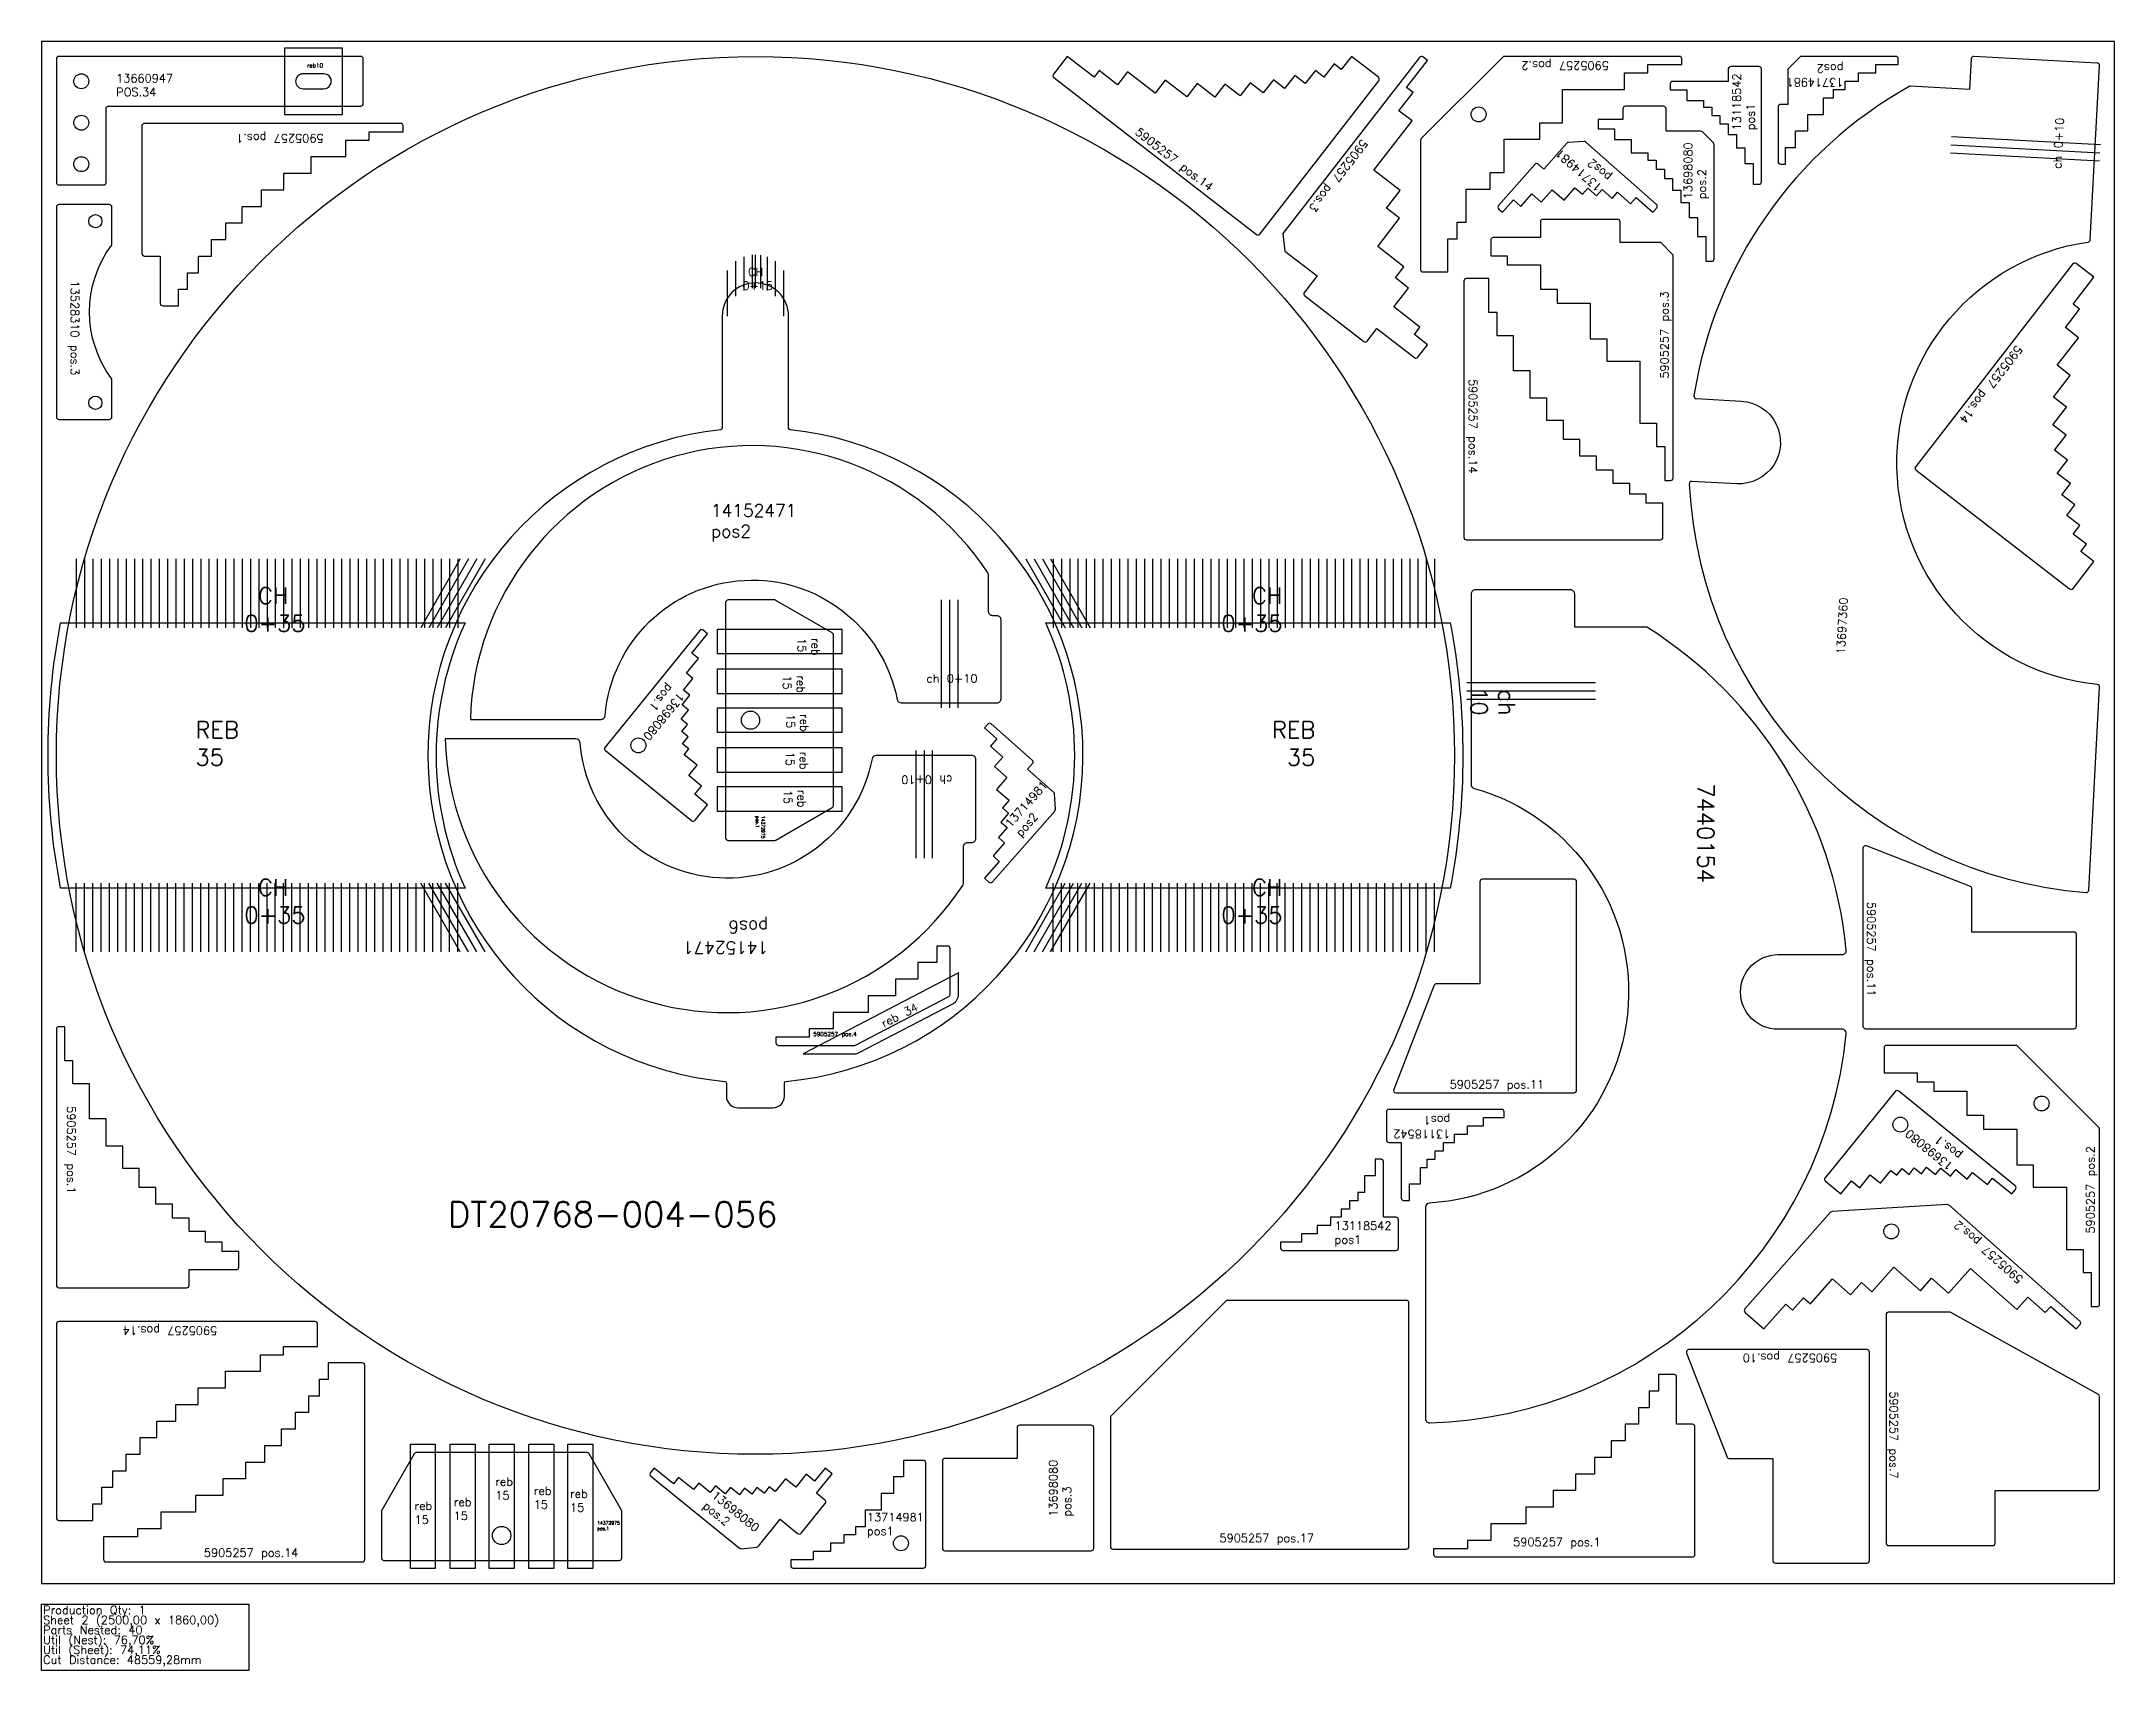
# Model space of a CAD drawing. Header units: millimetres. Extents: x 2625 to 5125, y -105 to 1860.
import ezdxf

# ---------------------------------------------------------------- set-up
doc = ezdxf.new("R2010")
doc.units = ezdxf.units.MM
for name, color, linetype in [('13118542', 7, 'Continuous'), ('13528310', 7, 'Continuous'), ('13660947v0', 7, 'Continuous'), ('13697360', 7, 'Continuous'), ('13698080', 7, 'Continuous'), ('13714981', 7, 'Continuous'), ('14152471v0', 7, 'Continuous'), ('14372975', 7, 'Continuous'), ('5905257', 7, 'Continuous'), ('Chanfro', 7, 'Continuous'), ('DT20768-004-056', 7, 'Continuous'), ('Rebaixo', 6, 'Continuous'), ('sheet', 24, 'Continuous'), ('Stats', 7, 'Continuous'), ('Texto', 7, 'Continuous')]:
    doc.layers.add(name, color=color, linetype=linetype)
doc.styles.get("Standard").update_dxf_attribs({"font": 'txt.shx'})

msp = doc.modelspace()

# ---------------------------------------------------------------- linework, layer by layer
at = {"color": 2}
msp.add_lwpolyline([(4474, 1153.5), (4474, 1193.5, 0.414214), (4469, 1198.5), (4354, 1198.5, 0.414214), (4349, 1193.5), (4349, 963.9, 0.336447), (4352.7, 959.1, -0.847118), (4298.7, 458.9, 0.397406), (4294, 453.9), (4294, 198.7, 0.422772), (4299.1, 193.7, 0.377666), (4801.5, 663, 0.44299), (4796.6, 668.5), (4719, 668.5, -0.999991), (4719, 758.5), (4796.6, 758.5, 0.44299), (4801.5, 764, 0.231899), (4561.1, 1153.5)], format="xyb", close=True, dxfattribs=at)
at = {"layer": '13118542', "color": 2}
for points in [[(4696.2, 1687.8, 0.414214), (4699.2, 1690.8), (4699.2, 1826.8, 0.414214), (4696.2, 1829.8), (4662.2, 1829.8, 0.414214), (4659.2, 1826.8), (4659.2, 1811.8), (4592.2, 1811.8, 0.414214), (4589.2, 1808.8), (4589.2, 1801.8), (4609.2, 1801.8), (4609.2, 1788.8), (4629.2, 1788.8), (4629.2, 1780.8), (4639.2, 1780.8), (4639.2, 1770.8), (4649.2, 1770.8), (4649.2, 1760.8), (4659.2, 1760.8), (4659.2, 1747.8), (4669.2, 1747.8), (4669.2, 1731.8), (4679.2, 1731.8), (4679.2, 1712.8), (4689.2, 1712.8), (4689.2, 1687.8)], [(4388.9, 568.9, 0.414214), (4385.9, 571.9), (4249.9, 571.9, 0.414214), (4246.9, 568.9), (4246.9, 534.9, 0.414214), (4249.9, 531.9), (4264.9, 531.9), (4264.9, 464.9, 0.414214), (4267.9, 461.9), (4274.9, 461.9), (4274.9, 481.9), (4287.9, 481.9), (4287.9, 501.9), (4295.9, 501.9), (4295.9, 511.9), (4305.9, 511.9), (4305.9, 521.9), (4315.9, 521.9), (4315.9, 531.9), (4328.9, 531.9), (4328.9, 541.9), (4344.9, 541.9), (4344.9, 551.9), (4363.9, 551.9), (4363.9, 561.9), (4388.9, 561.9)], [(4119.4, 404.7, 0.414214), (4122.4, 401.7), (4258.4, 401.7, 0.414214), (4261.4, 404.7), (4261.4, 438.7, 0.414214), (4258.4, 441.7), (4243.4, 441.7), (4243.4, 508.7, 0.414214), (4240.4, 511.7), (4233.4, 511.7), (4233.4, 491.7), (4220.4, 491.7), (4220.4, 471.7), (4212.4, 471.7), (4212.4, 461.7), (4202.4, 461.7), (4202.4, 451.7), (4192.4, 451.7), (4192.4, 441.7), (4179.4, 441.7), (4179.4, 431.7), (4163.4, 431.7), (4163.4, 421.7), (4144.4, 421.7), (4144.4, 411.7), (4119.4, 411.7)]]:
    msp.add_lwpolyline(points, format="xyb", close=True, dxfattribs=at)
at = {"layer": '13528310', "color": 2}
msp.add_lwpolyline([(2709.4, 1614, 0.16041), (2710, 1615.7), (2710, 1660.2, 0.414214), (2707, 1663.2), (2646, 1663.2, 0.414214), (2643, 1660.2), (2643, 1407.2, 0.414214), (2646, 1404.2), (2707, 1404.2, 0.414214), (2710, 1407.2), (2710, 1451.8, 0.16041), (2709.4, 1453.5, -0.329293)], format="xyb", close=True, dxfattribs=at)
for centre in [(2690, 1643.2), (2690, 1424.2)]:
    msp.add_circle(centre, 8, dxfattribs=at)
at = {"layer": '13660947v0', "color": 6}
for points in [[(2646, 1687), (2700, 1687, 0.414214), (2703, 1690), (2703, 1779, -0.414214), (2706, 1782), (3010, 1782, 0.414214), (3013, 1785), (3013, 1839, 0.414214), (3010, 1842), (2646, 1842, 0.414214), (2643, 1839), (2643, 1690, 0.414214)], [(2940.5, 1821, 0.999961), (2940.5, 1803), (2965.5, 1803, 1.000039), (2965.5, 1821)]]:
    msp.add_lwpolyline(points, format="xyb", close=True, dxfattribs=at)
for centre in [(2673, 1812), (2673, 1762), (2673, 1712)]:
    msp.add_circle(centre, 9, dxfattribs=at)
at = {"layer": '13697360', "color": 2}
msp.add_lwpolyline([(4674.8, 1426.3, -1.000005), (4669.4, 1326.5), (4615.2, 1329.4, 0.444622), (4612.1, 1326.2, 0.377246), (5090.6, 833.5, 0.421598), (5093.9, 836.3), (5107, 1081.1, 0.400278), (5104.3, 1084.2, -0.884915), (5093.2, 1618.1, 0.357874), (5095.8, 1620.9), (5107, 1830.9, 0.414214), (5104.1, 1834), (4955.3, 1842, 0.414214), (4952.2, 1839.1), (4950.2, 1802.2), (4879.1, 1806, 0.141876), (4877.4, 1805.6, 0.230022), (4617.8, 1432.7, 0.444622), (4620.6, 1429.2)], format="xyb", close=True, dxfattribs=at)
at = {"layer": '13698080', "color": 2}
for points in [[(4639.1, 1594.8, 0.414214), (4642.1, 1597.8), (4642.1, 1735.5, 0.198912), (4641.2, 1737.7), (4628, 1750.9, 0.198912), (4625.8, 1751.8), (4584.1, 1751.8), (4584.1, 1778.8, 0.414214), (4581.1, 1781.8), (4535.1, 1781.8, 0.414214), (4532.1, 1778.8), (4532.1, 1765.8), (4502.1, 1765.8), (4502.1, 1754.8), (4522.1, 1754.8), (4522.1, 1741.8), (4542.1, 1741.8), (4542.1, 1725.8), (4562.1, 1725.8), (4562.1, 1716.8), (4572.1, 1716.8), (4572.1, 1705.8), (4582.1, 1705.8), (4582.1, 1694.8), (4592.1, 1694.8), (4592.1, 1680.8), (4602.1, 1680.8), (4602.1, 1665.8), (4612.1, 1665.8), (4612.1, 1647.8), (4622.1, 1647.8), (4622.1, 1624.8), (4632.1, 1624.8), (4632.1, 1594.8)], [(3423, 1149.8, 0.414214), (3418.8, 1149.4), (3304.6, 1008.9, 0.414214), (3305.1, 1004.7), (3409.1, 920.2, 0.414214), (3413.3, 920.6), (3428.4, 939.2), (3412.9, 951.9), (3421.1, 961.9), (3405.6, 974.6), (3415.7, 987), (3400.1, 999.6), (3405.8, 1006.6), (3398, 1012.9), (3405, 1021.4), (3397.2, 1027.7), (3404.2, 1036.3), (3396.4, 1042.6), (3405.2, 1053.4), (3397.5, 1059.7), (3406.9, 1071.4), (3399.2, 1077.7), (3410.5, 1091.7), (3402.7, 1098), (3417.3, 1115.8), (3409.5, 1122.1), (3428.4, 1145.4)], [(5005.6, 475.4, 0.414214), (5005.2, 479.7), (4864.7, 593.8, 0.414214), (4860.5, 593.4), (4776, 489.4, 0.414214), (4776.4, 485.1), (4795, 470), (4807.7, 485.5), (4817.7, 477.3), (4830.4, 492.8), (4842.8, 482.8), (4855.4, 498.3), (4862.4, 492.6), (4868.7, 500.4), (4877.2, 493.4), (4883.5, 501.2), (4892.1, 494.3), (4898.4, 502), (4909.2, 493.2), (4915.5, 500.9), (4927.2, 491.5), (4933.5, 499.3), (4947.4, 487.9), (4953.8, 495.7), (4971.6, 481.2), (4977.9, 488.9), (5001.2, 470)], [(3894, 42.4), (3894, 187.9, 0.414214), (3891, 190.9), (3804.5, 190.9, 0.414214), (3801.5, 187.9), (3801.5, 150.9), (3714.5, 150.9, 0.414214), (3711.5, 147.9), (3711.5, 42.4, 0.414214), (3714.5, 39.4), (3891, 39.4, 0.414214)], [(3359.4, 133.7, 0.414214), (3359.9, 129.5), (3466.8, 42.6, 0.198912), (3469, 41.9), (3487.6, 43.9, 0.198912), (3489.6, 45), (3516, 77.4), (3536.9, 60.3, 0.414214), (3541.2, 60.8), (3570.2, 96.5, 0.414214), (3569.7, 100.7), (3559.6, 108.9), (3578.6, 132.2), (3570, 139.1), (3557.4, 123.6), (3547.3, 131.8), (3534.7, 116.3), (3522.3, 126.4), (3509.7, 110.8), (3502.7, 116.5), (3496.4, 108.8), (3487.8, 115.7), (3481.5, 107.9), (3473, 114.9), (3466.7, 107.1), (3455.8, 115.9), (3449.5, 108.2), (3437.9, 117.6), (3431.6, 109.9), (3417.6, 121.2), (3411.3, 113.5), (3393.4, 128), (3387.1, 120.2), (3363.9, 139.1)]]:
    msp.add_lwpolyline(points, format="xyb", close=True, dxfattribs=at)
for centre in [(3344.9, 1010.9), (4866.7, 553.5)]:
    msp.add_circle(centre, 9, dxfattribs=at)
at = {"layer": '13714981', "color": 2}
for points in [[(4747.4, 1842, 0.198912), (4745.3, 1841.1), (4732.1, 1827.9, 0.198912), (4731.2, 1825.8), (4731.2, 1784), (4722.2, 1784, 0.414214), (4719.2, 1781), (4719.2, 1715, 0.414214), (4722.2, 1712), (4728.2, 1712), (4728.2, 1732), (4740.2, 1732), (4740.2, 1752), (4755.2, 1752), (4755.2, 1772), (4774.2, 1772), (4774.2, 1792), (4786.2, 1792), (4786.2, 1802), (4800.2, 1802), (4800.2, 1812), (4816.2, 1812), (4816.2, 1822), (4837.2, 1822), (4837.2, 1832), (4864.2, 1832), (4864.2, 1839, 0.414214), (4861.2, 1842)], [(4487.3, 1738.7, 0.198912), (4485.2, 1739.4), (4466.5, 1738.3, 0.198912), (4464.4, 1737.3), (4436.8, 1705.9), (4430, 1711.9, 0.414214), (4425.8, 1711.6), (4382.1, 1662.1, 0.414214), (4382.4, 1657.9), (4386.9, 1653.9), (4400.1, 1668.9), (4409.1, 1661), (4422.4, 1676), (4433.6, 1666.1), (4446.8, 1681.1), (4461.1, 1668.5), (4474.3, 1683.5), (4483.3, 1675.6), (4489.9, 1683.1), (4500.4, 1673.8), (4507, 1681.3), (4519, 1670.7), (4525.7, 1678.2), (4541.4, 1664.3), (4548, 1671.8), (4568.3, 1653.9), (4572.9, 1659.2, 0.414214), (4572.6, 1663.4)], [(3847, 931.6, 0.198912), (3847.7, 933.8), (3846.5, 952.5, 0.198912), (3845.5, 954.6), (3814.2, 982.2), (3820.2, 988.9, 0.414214), (3819.9, 993.2), (3770.4, 1036.8, 0.414214), (3766.2, 1036.6), (3762.2, 1032.1), (3777.2, 1018.8), (3769.3, 1009.9), (3784.3, 996.6), (3774.4, 985.4), (3789.3, 972.1), (3776.8, 957.9), (3791.8, 944.7), (3783.8, 935.7), (3791.3, 929), (3782.1, 918.5), (3789.6, 911.9), (3779, 899.9), (3786.5, 893.3), (3772.6, 877.6), (3780.1, 871), (3762.2, 850.7), (3767.5, 846.1, 0.414214), (3771.7, 846.3)], [(3637.5, 88.5), (3618.5, 88.5), (3618.5, 68.5), (3606.5, 68.5), (3606.5, 58.5), (3592.5, 58.5), (3592.5, 48.5), (3576.5, 48.5), (3576.5, 38.5), (3555.5, 38.5), (3555.5, 28.5), (3528.5, 28.5), (3528.5, 21.5, 0.414214), (3531.5, 18.5), (3688.5, 18.5, 0.414214), (3691.5, 21.5), (3691.5, 145.5, 0.414214), (3688.5, 148.5), (3664.5, 148.5), (3664.5, 128.5), (3652.5, 128.5), (3652.5, 108.5), (3637.5, 108.5)]]:
    msp.add_lwpolyline(points, format="xyb", close=True, dxfattribs=at)
msp.add_circle((3661.5, 48.5), 9, dxfattribs=at)
at = {"layer": '14152471v0', "color": 2}
for points in [[(3142.2, 1042.3), (3299.8, 1042.3, 0.390378), (3304.8, 1046.9, -0.871374), (3656.9, 1066.3, 0.358908), (3661.8, 1062.3), (3777.2, 1062.3, 0.414214), (3782.2, 1067.3), (3782.2, 1162.3, 0.414214), (3777.2, 1167.3), (3772.2, 1167.3, -0.414214), (3767.2, 1172.3), (3767.2, 1216.2, 0.146324), (3766.3, 1218.9, 0.733871)], [(3111.9, 1018.8, 0.733871), (3736.1, 842.1, 0.146324), (3736.9, 844.9), (3736.9, 888.8, -0.414214), (3741.9, 893.8), (3746.9, 893.8, 0.414214), (3751.9, 898.8), (3751.9, 993.8, 0.414214), (3746.9, 998.8), (3631.6, 998.8, 0.358908), (3626.7, 994.7, -0.871374), (3274.5, 1014.2, 0.390378), (3269.6, 1018.8)]]:
    msp.add_lwpolyline(points, format="xyb", close=True, dxfattribs=at)
at = {"layer": '14372975', "color": 1}
for points in [[(3509.3, 896.3, 0.131652), (3510.8, 896.7), (3578.6, 935.8, 0.267949), (3580.1, 938.4), (3580.1, 1144.1, 0.267949), (3578.6, 1146.7), (3510.8, 1185.8, 0.131652), (3509.3, 1186.3), (3453.1, 1186.3, 0.414214), (3450.1, 1183.3), (3450.1, 899.3, 0.414214), (3453.1, 896.3)], [(3324.9, 87.1, 0.131652), (3324.5, 88.6), (3285.3, 156.4, 0.267949), (3282.7, 157.9), (3077, 157.9, 0.267949), (3074.4, 156.4), (3035.3, 88.6, 0.131652), (3034.9, 87.1), (3034.9, 30.9, 0.414214), (3037.9, 27.9), (3321.9, 27.9, 0.414214), (3324.9, 30.9)]]:
    msp.add_lwpolyline(points, format="xyb", close=True, dxfattribs=at)
for centre in [(3480.1, 1041.3), (3179.9, 57.9)]:
    msp.add_circle(centre, 11, dxfattribs=at)
at = {"layer": '5905257', "color": 2}
for points in [[(4090.2, 1627.2, 0.414214), (4094.4, 1627.7), (4237.7, 1812.7, 0.414214), (4237.2, 1816.9), (4204.8, 1842), (4192.5, 1826.2), (4183.8, 1832.9), (4171.6, 1817.1), (4161.3, 1825.1), (4149, 1809.3), (4136.4, 1819.1), (4124.1, 1803.3), (4110.7, 1813.7), (4098.5, 1797.9), (4082.6, 1810.1), (4070.4, 1794.3), (4052.2, 1808.4), (4040, 1792.6), (4018.6, 1809.1), (4006.4, 1793.3), (3980.3, 1813.5), (3968, 1797.7), (3934.8, 1823.4), (3922.6, 1807.6), (3900.5, 1824.8), (3894.3, 1816.9), (3861.9, 1842), (3845.4, 1820.7, 0.414214), (3845.9, 1816.4)], [(4163.3, 1577.1), (4148, 1557.4, 0.414214), (4148.5, 1553.2), (4219.7, 1498, 0.414214), (4223.9, 1498.6), (4235.5, 1513.6), (4280.6, 1478.7, 0.414214), (4284.8, 1479.2), (4296.4, 1494.2), (4280.6, 1506.5), (4287.4, 1515.2), (4255.7, 1539.7), (4273.5, 1562.6), (4257.7, 1574.8), (4268.1, 1588.3), (4236.5, 1612.8), (4262.8, 1646.8), (4247, 1659), (4263.6, 1680.4), (4231.9, 1704.9), (4277.9, 1764.1), (4262.1, 1776.4), (4279.2, 1798.5), (4271.3, 1804.6), (4296.4, 1837.1), (4290.9, 1841.3, 0.414214), (4286.7, 1840.8), (4121.9, 1628.2), (4124.6, 1607.1)], [(4534.1, 1802), (4534.1, 1822), (4562.1, 1822), (4562.1, 1832), (4603.1, 1832), (4603.1, 1839, 0.414214), (4600.1, 1842), (4389.4, 1842, 0.198912), (4387.3, 1841.1), (4289, 1742.9, 0.198912), (4288.1, 1740.8), (4288.1, 1585, 0.414214), (4291.1, 1582), (4321.1, 1582), (4321.1, 1622), (4332.1, 1622), (4332.1, 1642), (4343.1, 1642), (4343.1, 1682), (4372.1, 1682), (4372.1, 1702), (4389.1, 1702), (4389.1, 1742), (4432.1, 1742), (4432.1, 1762), (4459.1, 1762), (4459.1, 1802)], [(2992.2, 1721.1), (2992.2, 1741.1), (3020.2, 1741.1), (3020.2, 1751.1), (3061.2, 1751.1), (3061.2, 1758.1, 0.414214), (3058.2, 1761.1), (2749.2, 1761.1, 0.414214), (2746.2, 1758.1), (2746.2, 1604.1, 0.414214), (2749.2, 1601.1), (2768.2, 1601.1), (2768.2, 1544.1, 0.414214), (2771.2, 1541.1), (2790.2, 1541.1), (2790.2, 1561.1), (2801.2, 1561.1), (2801.2, 1581.1), (2814.2, 1581.1), (2814.2, 1601.1), (2830.2, 1601.1), (2830.2, 1621.1), (2847.2, 1621.1), (2847.2, 1641.1), (2867.2, 1641.1), (2867.2, 1661.1), (2890.2, 1661.1), (2890.2, 1681.1), (2917.2, 1681.1), (2917.2, 1701.1), (2950.2, 1701.1), (2950.2, 1721.1)], [(4528.7, 1617.4), (4528.7, 1642.4, 0.414214), (4525.7, 1645.4), (4435.7, 1645.4, 0.414214), (4432.7, 1642.4), (4432.7, 1623.4), (4375.7, 1623.4, 0.414214), (4372.7, 1620.4), (4372.7, 1601.4), (4392.7, 1601.4), (4392.7, 1590.4), (4432.7, 1590.4), (4432.7, 1561.4), (4452.7, 1561.4), (4452.7, 1544.4), (4492.7, 1544.4), (4492.7, 1501.4), (4512.7, 1501.4), (4512.7, 1474.4), (4552.7, 1474.4), (4552.7, 1399.4), (4572.7, 1399.4), (4572.7, 1371.4), (4582.7, 1371.4), (4582.7, 1330.4), (4589.7, 1330.4, 0.414214), (4592.7, 1333.4), (4592.7, 1602.4), (4577.7, 1617.4)], [(4885.2, 1347.2, 0.414214), (4885.8, 1343), (5070.7, 1199.7, 0.414214), (5075, 1200.2), (5100.1, 1232.6), (5084.3, 1244.9), (5091, 1253.6), (5075.2, 1265.8), (5083.2, 1276.1), (5067.3, 1288.4), (5077.1, 1301), (5061.3, 1313.3), (5071.7, 1326.7), (5055.9, 1339), (5068.2, 1354.8), (5052.4, 1367), (5066.5, 1385.2), (5050.7, 1397.4), (5067.2, 1418.8), (5051.4, 1431), (5071.6, 1457.1), (5055.8, 1469.4), (5081.5, 1502.6), (5065.7, 1514.8), (5082.9, 1537), (5075, 1543.1), (5100.1, 1575.5), (5078.7, 1592, 0.414214), (5074.5, 1591.5)], [(4340.3, 1261.9, 0.414214), (4343.3, 1258.9), (4577.3, 1258.9, 0.414214), (4580.3, 1261.9), (4580.3, 1302.9), (4560.3, 1302.9), (4560.3, 1313.9), (4540.3, 1313.9), (4540.3, 1326.9), (4520.3, 1326.9), (4520.3, 1342.9), (4500.3, 1342.9), (4500.3, 1359.9), (4480.3, 1359.9), (4480.3, 1379.9), (4460.3, 1379.9), (4460.3, 1402.9), (4440.3, 1402.9), (4440.3, 1429.9), (4420.3, 1429.9), (4420.3, 1462.9), (4400.3, 1462.9), (4400.3, 1504.9), (4380.3, 1504.9), (4380.3, 1532.9), (4370.3, 1532.9), (4370.3, 1573.9), (4343.3, 1573.9, 0.414214), (4340.3, 1570.9)], [(4953.1, 785.7), (4953.1, 837.8, 0.308897), (4951.2, 840.6), (4825.7, 889.7, 0.528004), (4821.6, 886.9), (4821.6, 672.2, 0.414214), (4824.6, 669.2), (5076.1, 669.2, 0.414214), (5079.1, 672.2), (5079.1, 782.7, 0.414214), (5076.1, 785.7)], [(4359.7, 723.4), (4307.5, 723.4, 0.308897), (4304.7, 721.5), (4255.7, 596, 0.528004), (4258.5, 591.9), (4473.2, 591.9, 0.414214), (4476.2, 594.9), (4476.2, 846.4, 0.414214), (4473.2, 849.4), (4362.7, 849.4, 0.414214), (4359.7, 846.4)], [(2683, 602.6), (2663, 602.6), (2663, 630.6), (2653, 630.6), (2653, 671.6), (2646, 671.6, 0.414214), (2643, 668.6), (2643, 359.6, 0.414214), (2646, 356.6), (2800, 356.6, 0.414214), (2803, 359.6), (2803, 378.6), (2860, 378.6, 0.414214), (2863, 381.6), (2863, 400.6), (2843, 400.6), (2843, 411.6), (2823, 411.6), (2823, 424.6), (2803, 424.6), (2803, 440.6), (2783, 440.6), (2783, 457.6), (2763, 457.6), (2763, 477.6), (2743, 477.6), (2743, 500.6), (2723, 500.6), (2723, 527.6), (2703, 527.6), (2703, 560.6), (2683, 560.6)], [(5067, 403), (5087, 403), (5087, 375), (5097, 375), (5097, 334), (5104, 334, 0.414214), (5107, 337), (5107, 547.8, 0.198912), (5106.1, 549.9), (5007.9, 648.2, 0.198912), (5005.8, 649), (4850, 649, 0.414214), (4847, 646), (4847, 616), (4887, 616), (4887, 605), (4907, 605), (4907, 594), (4947, 594), (4947, 565), (4967, 565), (4967, 548), (5007, 548), (5007, 505), (5027, 505), (5027, 478), (5067, 478)], [(5007.3, 330.4), (5020.5, 345.4), (5041.5, 326.8), (5048.1, 334.3), (5078.8, 307.1), (5083.4, 312.3, 0.414214), (5083.2, 316.5), (4925.5, 456.3, 0.198912), (4923.3, 457.1), (4784.6, 448.8, 0.198912), (4782.6, 447.7), (4679.2, 331.2, 0.414214), (4679.5, 327), (4701.9, 307.1), (4728.5, 337), (4736.7, 329.7), (4750, 344.7), (4758.2, 337.4), (4784.7, 367.3), (4806.4, 348.1), (4819.7, 363), (4832.4, 351.7), (4859, 381.7), (4891.1, 353.2), (4904.4, 368.1), (4924.6, 350.2), (4951.1, 380.1)], [(3917, 41.4), (4271, 41.4, 0.414214), (4274, 44.4), (4274, 338.4, 0.414214), (4271, 341.4), (4054, 341.4), (3914, 201.4), (3914, 44.4, 0.414214)], [(5104, 112.3, 0.414214), (5107, 115.3), (5107, 225.5, 0.272375), (5105.5, 228.1), (4927.7, 326.9, 0.127458), (4926.2, 327.3), (4852.5, 327.3, 0.414214), (4849.5, 324.3), (4849.5, 48.8, 0.414214), (4852.5, 45.8), (4978, 45.8, 0.414214), (4981, 48.8), (4981, 112.3)], [(2646, 316, 0.414214), (2643, 313), (2643, 79, 0.414214), (2646, 76), (2687, 76), (2687, 96), (2698, 96), (2698, 116), (2711, 116), (2711, 136), (2727, 136), (2727, 156), (2744, 156), (2744, 176), (2764, 176), (2764, 196), (2787, 196), (2787, 216), (2814, 216), (2814, 236), (2847, 236), (2847, 256), (2889, 256), (2889, 276), (2917, 276), (2917, 286), (2958, 286), (2958, 313, 0.414214), (2955, 316)], [(4713, 150.6), (4713, 27.6, 0.414214), (4716, 24.6), (4826.5, 24.6, 0.414214), (4829.5, 27.6), (4829.5, 279.1, 0.414214), (4826.5, 282.1), (4611.8, 282.1, 0.528004), (4609, 278), (4658, 152.5, 0.308897), (4660.8, 150.6)], [(3011.9, 26.1, 0.414214), (3014.9, 29.1), (3014.9, 263.1, 0.414214), (3011.9, 266.1), (2970.9, 266.1), (2970.9, 246.1), (2959.9, 246.1), (2959.9, 226.1), (2946.9, 226.1), (2946.9, 206.1), (2930.9, 206.1), (2930.9, 186.1), (2913.9, 186.1), (2913.9, 166.1), (2893.9, 166.1), (2893.9, 146.1), (2870.9, 146.1), (2870.9, 126.1), (2843.9, 126.1), (2843.9, 106.1), (2810.9, 106.1), (2810.9, 86.1), (2768.9, 86.1), (2768.9, 66.1), (2740.9, 66.1), (2740.9, 56.1), (2699.9, 56.1), (2699.9, 29.1, 0.414214), (2702.9, 26.1)], [(4372.9, 72), (4372.9, 52), (4344.9, 52), (4344.9, 42), (4303.9, 42), (4303.9, 35, 0.414214), (4306.9, 32), (4615.9, 32, 0.414214), (4618.9, 35), (4618.9, 189, 0.414214), (4615.9, 192), (4596.9, 192), (4596.9, 249, 0.414214), (4593.9, 252), (4574.9, 252), (4574.9, 232), (4563.9, 232), (4563.9, 212), (4550.9, 212), (4550.9, 192), (4534.9, 192), (4534.9, 172), (4517.9, 172), (4517.9, 152), (4497.9, 152), (4497.9, 132), (4474.9, 132), (4474.9, 112), (4447.9, 112), (4447.9, 92), (4414.9, 92), (4414.9, 72)]]:
    msp.add_lwpolyline(points, format="xyb", close=True, dxfattribs=at)
at = {"layer": '5905257', "color": 3}
msp.add_lwpolyline([(3579.8, 688.9), (3579.8, 668.9), (3550.8, 668.9), (3550.8, 658.9), (3510.8, 658.9), (3510.8, 651.9, 0.414214), (3513.8, 648.9), (3605.1, 648.9, 0.120804), (3606.5, 649.2), (3719.2, 708, 0.279427), (3720.8, 710.7), (3720.8, 765.9, 0.414214), (3717.8, 768.9), (3704.8, 768.9), (3704.8, 748.9), (3681.8, 748.9), (3681.8, 728.9), (3654.8, 728.9), (3654.8, 708.9), (3621.8, 708.9), (3621.8, 688.9)], format="xyb", close=True, dxfattribs=at)
at = {"layer": '5905257', "color": 2}
for centre in [(4358.1, 1772), (5037, 579), (4855.7, 424.7)]:
    msp.add_circle(centre, 9, dxfattribs=at)
at = {"layer": 'Chanfro', "color": 2}
for p, q in [((4927.1, 1725.5), (5106.8, 1715.9)), ((4927.6, 1735.5), (5107.4, 1725.8)), ((4928.2, 1745.4), (5107.9, 1735.8)), ((3709.9, 1186.3), (3709.9, 1056.3)), ((3719.9, 1186.3), (3719.9, 1056.3)), ((3729.9, 1186.3), (3729.9, 1056.3)), ((4344, 1086.7), (4499, 1086.7)), ((4344, 1076.7), (4499, 1076.7)), ((4344, 1066.7), (4499, 1066.7)), ((3679.7, 874.8), (3679.7, 1004.8)), ((3689.7, 874.8), (3689.7, 1004.8)), ((3699.7, 874.8), (3699.7, 1004.8))]:
    msp.add_line(p, q, dxfattribs=at)
at = {"layer": 'Chanfro', "color": 6}
for p, q in [((3472, 1600.3), (3472, 1559.8)), ((3482, 1602.6), (3482, 1562.6)), ((3486, 1562.8), (3486.1, 1602.8)), ((3492, 1602.4), (3492, 1562.3)), ((3500, 1600.3), (3500, 1559.8)), ((3452, 1583.9), (3452, 1528.8)), ((3462, 1594.8), (3462, 1552.9)), ((3510, 1594.8), (3510, 1552.9)), ((3520, 1583.9), (3520, 1528.8)), ((2667, 1235.8), (2667, 1152.8)), ((2677, 1235.8), (2677, 1152.8)), ((2687, 1235.8), (2687, 1152.8)), ((2697, 1235.8), (2697, 1152.8)), ((2707, 1235.8), (2707, 1152.8)), ((2717, 1235.8), (2717, 1152.8)), ((2727, 1235.8), (2727, 1152.8)), ((2737, 1235.8), (2737, 1152.8)), ((2747, 1235.8), (2747, 1152.8)), ((2757, 1235.8), (2757, 1152.8)), ((2767, 1235.8), (2767, 1152.8)), ((2777, 1235.8), (2777, 1152.8)), ((2787, 1235.8), (2787, 1152.8)), ((2797, 1235.8), (2797, 1152.8)), ((2807, 1235.8), (2807, 1152.8)), ((2817, 1235.8), (2817, 1152.8)), ((2827, 1235.8), (2827, 1152.8)), ((2837, 1235.8), (2837, 1152.8)), ((2847, 1235.8), (2847, 1152.8)), ((2857, 1235.8), (2857, 1152.8)), ((2867, 1235.8), (2867, 1152.8)), ((2877, 1235.8), (2877, 1152.8)), ((2887, 1235.8), (2887, 1152.8)), ((2897, 1235.8), (2897, 1152.8)), ((2907, 1235.8), (2907, 1152.8)), ((2917, 1235.8), (2917, 1152.8)), ((2927, 1235.8), (2927, 1152.8)), ((2937, 1235.8), (2937, 1152.8)), ((2947, 1235.8), (2947, 1152.8)), ((2957, 1235.8), (2957, 1152.8)), ((2967, 1235.8), (2967, 1152.8)), ((2977, 1235.8), (2977, 1152.8)), ((2987, 1235.8), (2987, 1152.8)), ((2997, 1235.8), (2997, 1152.8)), ((3007, 1235.8), (3007, 1152.8)), ((3017, 1235.8), (3017, 1152.8)), ((3027, 1235.8), (3027, 1152.8)), ((3037, 1235.8), (3037, 1152.8)), ((3047, 1235.8), (3047, 1152.8)), ((3057, 1235.8), (3057, 1152.8)), ((3067, 1235.8), (3067, 1152.8)), ((3077, 1235.8), (3077, 1152.8)), ((3130, 1235.8), (3082.3, 1152.8)), ((3087, 1235.8), (3087, 1152.8)), ((3140, 1235.8), (3092.3, 1152.8)), ((3097, 1235.8), (3097, 1152.8)), ((3150, 1235.8), (3102.3, 1152.8)), ((3107, 1235.8), (3107, 1152.8)), ((3160, 1235.8), (3112.3, 1152.8)), ((3117, 1235.8), (3117, 1152.8)), ((3127, 1235.8), (3127, 1152.8)), ((3812, 1235.8), (3859.7, 1152.8)), ((3822, 1235.8), (3869.7, 1152.8)), ((3832, 1235.8), (3879.7, 1152.8)), ((3842, 1235.8), (3889.7, 1152.8)), ((3845, 1235.8), (3845, 1152.8)), ((3855, 1235.8), (3855, 1152.8)), ((3865, 1235.8), (3865, 1152.8)), ((3875, 1235.8), (3875, 1152.8)), ((3885, 1235.8), (3885, 1152.8)), ((3895, 1235.8), (3895, 1152.8)), ((3905, 1235.8), (3905, 1152.8)), ((3915, 1235.8), (3915, 1152.8)), ((3925, 1235.8), (3925, 1152.8)), ((3935, 1235.8), (3935, 1152.8)), ((3945, 1235.8), (3945, 1152.8)), ((3955, 1235.8), (3955, 1152.8)), ((3965, 1235.8), (3965, 1152.8)), ((3975, 1235.8), (3975, 1152.8)), ((3985, 1235.8), (3985, 1152.8)), ((3995, 1235.8), (3995, 1152.8)), ((4005, 1235.8), (4005, 1152.8)), ((4015, 1235.8), (4015, 1152.8)), ((4025, 1235.8), (4025, 1152.8)), ((4035, 1235.8), (4035, 1152.8)), ((4045, 1235.8), (4045, 1152.8)), ((4055, 1235.8), (4055, 1152.8)), ((4065, 1235.8), (4065, 1152.8)), ((4075, 1235.8), (4075, 1152.8)), ((4085, 1235.8), (4085, 1152.8)), ((4095, 1235.8), (4095, 1152.8)), ((4105, 1235.8), (4105, 1152.8)), ((4115, 1235.8), (4115, 1152.8)), ((4125, 1235.8), (4125, 1152.8)), ((4135, 1235.8), (4135, 1152.8)), ((4145, 1235.8), (4145, 1152.8)), ((4155, 1235.8), (4155, 1152.8)), ((4165, 1235.8), (4165, 1152.8)), ((4175, 1235.8), (4175, 1152.8)), ((4185, 1235.8), (4185, 1152.8)), ((4195, 1235.8), (4195, 1152.8)), ((4205, 1235.8), (4205, 1152.8)), ((4215, 1235.8), (4215, 1152.8)), ((4225, 1235.8), (4225, 1152.8)), ((4235, 1235.8), (4235, 1152.8)), ((4245, 1235.8), (4245, 1152.8)), ((4255, 1235.8), (4255, 1152.8)), ((4265, 1235.8), (4265, 1152.8)), ((4275, 1235.8), (4275, 1152.8)), ((4285, 1235.8), (4285, 1152.8)), ((4295, 1235.8), (4295, 1152.8)), ((4305, 1235.8), (4305, 1152.8)), ((2667, 761.8), (2667, 844.8)), ((2677, 761.8), (2677, 844.8)), ((2687, 761.8), (2687, 844.8)), ((2697, 761.8), (2697, 844.8)), ((2707, 761.8), (2707, 844.8)), ((2717, 761.8), (2717, 844.8)), ((2727, 761.8), (2727, 844.8)), ((2737, 761.8), (2737, 844.8)), ((2747, 761.8), (2747, 844.8)), ((2757, 761.8), (2757, 844.8)), ((2767, 761.8), (2767, 844.8)), ((2777, 761.8), (2777, 844.8)), ((2787, 761.8), (2787, 844.8)), ((2797, 761.8), (2797, 844.8)), ((2807, 761.8), (2807, 844.8)), ((2817, 761.8), (2817, 844.8)), ((2827, 761.8), (2827, 844.8)), ((2837, 761.8), (2837, 844.8)), ((2847, 761.8), (2847, 844.8)), ((2857, 761.8), (2857, 844.8)), ((2867, 761.8), (2867, 844.8)), ((2877, 761.8), (2877, 844.8)), ((2887, 761.8), (2887, 844.8)), ((2897, 761.8), (2897, 844.8)), ((2907, 761.8), (2907, 844.8)), ((2917, 761.8), (2917, 844.8)), ((2927, 761.8), (2927, 844.8)), ((2937, 761.8), (2937, 844.8)), ((2947, 761.8), (2947, 844.8)), ((2957, 761.8), (2957, 844.8)), ((2967, 761.8), (2967, 844.8)), ((2977, 761.8), (2977, 844.8)), ((2987, 761.8), (2987, 844.8)), ((2997, 761.8), (2997, 844.8)), ((3007, 761.8), (3007, 844.8)), ((3017, 761.8), (3017, 844.8)), ((3027, 761.8), (3027, 844.8)), ((3037, 761.8), (3037, 844.8)), ((3047, 761.8), (3047, 844.8)), ((3057, 761.8), (3057, 844.8)), ((3067, 761.8), (3067, 844.8)), ((3077, 761.8), (3077, 844.8)), ((3130, 761.8), (3082.3, 844.8)), ((3087, 761.8), (3087, 844.8)), ((3140, 761.8), (3092.3, 844.8)), ((3097, 761.8), (3097, 844.8)), ((3150, 761.8), (3102.3, 844.8)), ((3107, 761.8), (3107, 844.8)), ((3160, 761.8), (3112.3, 844.8)), ((3117, 761.8), (3117, 844.8)), ((3127, 761.8), (3127, 844.8)), ((3812, 761.8), (3859.7, 844.8)), ((3822, 761.8), (3869.7, 844.8)), ((3832, 761.8), (3879.7, 844.8)), ((3842, 761.8), (3889.7, 844.8)), ((3845, 761.8), (3845, 844.8)), ((3855, 761.8), (3855, 844.8)), ((3865, 761.8), (3865, 844.8)), ((3875, 761.8), (3875, 844.8)), ((3885, 761.8), (3885, 844.8)), ((3895, 761.8), (3895, 844.8)), ((3905, 761.8), (3905, 844.8)), ((3915, 761.8), (3915, 844.8)), ((3925, 761.8), (3925, 844.8)), ((3935, 761.8), (3935, 844.8)), ((3945, 761.8), (3945, 844.8)), ((3955, 761.8), (3955, 844.8)), ((3965, 761.8), (3965, 844.8)), ((3975, 761.8), (3975, 844.8)), ((3985, 761.8), (3985, 844.8)), ((3995, 761.8), (3995, 844.8)), ((4005, 761.8), (4005, 844.8)), ((4015, 761.8), (4015, 844.8)), ((4025, 761.8), (4025, 844.8)), ((4035, 761.8), (4035, 844.8)), ((4045, 761.8), (4045, 844.8)), ((4055, 761.8), (4055, 844.8)), ((4065, 761.8), (4065, 844.8)), ((4075, 761.8), (4075, 844.8)), ((4085, 761.8), (4085, 844.8)), ((4095, 761.8), (4095, 844.8)), ((4105, 761.8), (4105, 844.8)), ((4115, 761.8), (4115, 844.8)), ((4125, 761.8), (4125, 844.8)), ((4135, 761.8), (4135, 844.8)), ((4145, 761.8), (4145, 844.8)), ((4155, 761.8), (4155, 844.8)), ((4165, 761.8), (4165, 844.8)), ((4175, 761.8), (4175, 844.8)), ((4185, 761.8), (4185, 844.8)), ((4195, 761.8), (4195, 844.8)), ((4205, 761.8), (4205, 844.8)), ((4215, 761.8), (4215, 844.8)), ((4225, 761.8), (4225, 844.8)), ((4235, 761.8), (4235, 844.8)), ((4245, 761.8), (4245, 844.8)), ((4255, 761.8), (4255, 844.8)), ((4265, 761.8), (4265, 844.8)), ((4275, 761.8), (4275, 844.8)), ((4285, 761.8), (4285, 844.8)), ((4295, 761.8), (4295, 844.8)), ((4305, 761.8), (4305, 844.8))]:
    msp.add_line(p, q, dxfattribs=at)
at = {"layer": 'DT20768-004-056', "color": 6}
msp.add_lwpolyline([(3444.2, 1391.6, 0.904993), (3449.2, 605.6, -0.387133), (3451, 603.6), (3451, 587.8, 0.414214), (3465, 573.8), (3507, 573.8, 0.414214), (3521, 587.8), (3521, 603.6, -0.387133), (3522.8, 605.6, 0.904993), (3527.8, 1391.6, -0.383499), (3526, 1393.6), (3526, 1528.8, 0.999997), (3446, 1528.8), (3446, 1393.6, -0.383499)], format="xyb", close=True, dxfattribs=at)
msp.add_circle((3486, 998.8), 843, dxfattribs=at)
at = {"layer": 'Rebaixo', "color": 6, "linetype": 'Continuous', "lineweight": 25}
msp.add_lwpolyline([(2988, 1852), (2918, 1852), (2918, 1772), (2988, 1772)], close=True, dxfattribs=at)
at = {"layer": 'Rebaixo', "color": 6}
for points in [[(2648.1, 1158.8), (3135.8, 1158.8, 0.217634), (3135.8, 838.8), (2648.1, 838.8, -0.094626)], [(4323.9, 838.8), (3836.2, 838.8, 0.217634), (3836.2, 1158.8), (4323.9, 1158.8, -0.094626)]]:
    msp.add_lwpolyline(points, format="xyb", close=True, dxfattribs=at)
at = {"layer": 'Rebaixo', "color": 1}
for points in [[(3590.1, 1151.6), (3590.1, 1121.3), (3440.1, 1121.3), (3440.1, 1151.3), (3590.1, 1151.3)], [(3590.1, 931.3), (3440.1, 931.3), (3440.1, 961.3), (3590.1, 961.3), (3590.1, 930.9)], [(3069.5, 167.9), (3099.9, 167.9), (3099.9, 17.9), (3069.9, 17.9), (3069.9, 167.9)], [(3289.9, 167.9), (3289.9, 17.9), (3259.9, 17.9), (3259.9, 167.9), (3290.2, 167.9)]]:
    msp.add_lwpolyline(points, dxfattribs=at)
for points in [[(3590.1, 1103.3), (3590.1, 1073.3), (3440.1, 1073.3), (3440.1, 1103.3)], [(3590.1, 1056.3), (3590.1, 1026.3), (3440.1, 1026.3), (3440.1, 1056.3)], [(3590.1, 1008.3), (3590.1, 978.3), (3440.1, 978.3), (3440.1, 1008.3)], [(3117.9, 167.9), (3147.9, 167.9), (3147.9, 17.9), (3117.9, 17.9)], [(3164.9, 167.9), (3194.9, 167.9), (3194.9, 17.9), (3164.9, 17.9)], [(3212.9, 167.9), (3242.9, 167.9), (3242.9, 17.9), (3212.9, 17.9)]]:
    msp.add_lwpolyline(points, close=True, dxfattribs=at)
at = {"layer": 'Rebaixo', "color": 3}
msp.add_lwpolyline([(3543.4, 638.9), (3605.1, 638.9, 0.120804), (3611.1, 640.3), (3723.9, 699.1, 0.279427), (3730.8, 710.7), (3730.8, 736.6)], format="xyb", close=True, dxfattribs=at)
at = {"layer": 'sheet', "color": 7}
msp.add_lwpolyline([(2625, 0), (5125, 0), (5125, 1860), (2625, 1860)], close=True, dxfattribs=at)
at = {"layer": 'Stats', "color": 151}
msp.add_lwpolyline([(2625, -25), (2875, -25), (2875, -105), (2625, -105), (2625, -25)], close=True, dxfattribs=at)

# ---------------------------------------------------------------- texts
at = {"layer": 'Chanfro', "color": 2}
for s, insert, char_height, width, attachment_point, rotation in [('ch 0+10', (5050.7, 1706.7), 10, 70.856, 1, 86.941), ('ch 10', (4402.1, 1046.8), 20, 72.452, 3, 270), ('ch 0+10', (3661.9, 964.4), 10, 69.529, 3, 180)]:
    msp.add_mtext(s, dxfattribs=dict(at, insert=insert, char_height=char_height, width=width, attachment_point=attachment_point, rotation=rotation))
at = {"layer": 'Chanfro', "color": 6}
for s, width, insert, char_height, attachment_point in [('{\\W2.057139; }CH \\P{\\W1.307139; }0+15', 57.809, (3458.7, 1587), 10, 1), ('{\\W1.999256; }CH \\P{\\W1.08259; }0+35', 113.304, (2850.4, 1201.5), 20, 1), ('CH 0+35', 113.304, (4121.6, 1201.5), 20, 3), ('{\\W1.999256; }CH \\P{\\W1.08259; }0+35', 113.304, (2850.4, 796.2), 20, 7), ('CH 0+35', 113.304, (4121.6, 796.2), 20, 9)]:
    msp.add_mtext_dynamic_manual_height_columns(s, width=width, gutter_width=12.5, heights=[0], dxfattribs=dict(at, insert=insert, char_height=char_height, attachment_point=attachment_point))
at = {"layer": 'Chanfro', "color": 2, "insert": (3692.1, 1096.6), "char_height": 10, "width": 69.529, "attachment_point": 1}
msp.add_mtext('ch 0+10', dxfattribs=at)
at = {"layer": 'Rebaixo', "color": 6, "linetype": 'Continuous', "lineweight": 25, "insert": (2945.4, 1833.6), "char_height": 5, "attachment_point": 1}
msp.add_mtext_dynamic_manual_height_columns('reb10', width=60.39, gutter_width=12.5, heights=[0], dxfattribs=at)
at = {"layer": 'Rebaixo', "color": 1, "char_height": 10, "attachment_point": 1, "rotation": 270}
for insert in [(3563.6, 1140.5), (3545.9, 1095.5), (3550, 1048.8), (3549.5, 1003.3), (3546.9, 957.3)]:
    msp.add_mtext_dynamic_manual_height_columns('reb\\P15', width=4.222, gutter_width=12.5, heights=[0], dxfattribs=dict(at, insert=insert))
at = {"layer": 'Rebaixo', "color": 6, "char_height": 20}
for insert, attachment_point in [((2810.8, 1039.8), 1), ((4161.2, 1039.8), 3)]:
    msp.add_mtext_dynamic_manual_height_columns('REB\\P35', width=258.262, gutter_width=12.5, heights=[0], dxfattribs=dict(at, insert=insert, attachment_point=attachment_point))
at = {"layer": 'Rebaixo', "color": 3, "insert": (3678.9, 700.7), "char_height": 10, "attachment_point": 3, "rotation": 26.6643}
msp.add_mtext_dynamic_manual_height_columns('reb 34', width=47.304, gutter_width=12.5, heights=[0], dxfattribs=at)
at = {"layer": 'Rebaixo', "color": 1, "char_height": 10, "attachment_point": 1}
for insert in [(3172.3, 127.9), (3122.2, 103.3), (3218.7, 116.9), (3262.4, 113.3), (3074.9, 98.7)]:
    msp.add_mtext_dynamic_manual_height_columns('reb\\P15', width=4.222, gutter_width=12.5, heights=[0], dxfattribs=dict(at, insert=insert))
at = {"layer": 'Stats', "color": 60}
for s, p in [('Sheet 2 (2500,00 x 1860,00)', (2627, -49)), ('Production Qty: 1', (2627, -37)), ('Parts Nested: 40', (2627, -61)), ('Util (Nest): 76,70%', (2627, -73)), ('Util (Sheet): 74,11%', (2627, -85)), ('Cut Distance: 48559,28mm', (2627, -97))]:
    msp.add_text(s, height=10, dxfattribs=at).set_placement(p)
at = {"layer": 'Texto', "color": 2}
for s, insert, char_height, width, attachment_point, rotation in [('5905257 pos.2', (4515.1, 1825.9), 10, 209.203, 1, 180), ('13714981 pos2', (4798.1, 1805.6), 10, 71.386, 1, 180), ('13118542 pos1', (4664.4, 1752.8), 10, 83.495, 1, 90), ('5905257 pos.1', (2965.2, 1738.2), 10, 209.203, 1, 180), ('5905257 pos.14', (3949.1, 1756.8), 10, 209.203, 1, 322.2276), ('5905257 pos.3', (4225.4, 1736.6), 10, 209.203, 1, 232.2276), ('13714981 pos2', (4501.2, 1677.9), 10, 71.386, 1, 138.5763), ('13698080\\Ppos.2', (4605.6, 1669.7), 10, 74.596, 1, 90), ('13528310 pos.3', (2670.3, 1571.4), 10, 128.02, 1, 270), ('5905257 pos.3', (4577.3, 1453.3), 10, 209.203, 1, 90), ('5905257 pos.14', (5014.9, 1488.3), 10, 209.203, 1, 232.2276), ('5905257 pos.14', (4356.3, 1452.8), 10, 209.203, 1, 270), ('13697360', (4789.7, 1121.1), 10, 231.947, 1, 86.941), ('13698080\\Ppos.1', (3401, 1069.1), 10, 64.288, 1, 230.9061), ('13714981 pos2', (3786.2, 917.7), 10, 71.386, 1, 48.5763), ('7440154 ', (4642, 965.1), 20, 346.622, 1, 270), ('14152471\\Ppos6', (3501.6, 759.3), 15, 413.883, 1, 180), ('5905257 pos.11', (4836.7, 822.1), 10, 209.203, 1, 270), ('5905257 pos.1', (2665.9, 575.7), 10, 209.203, 1, 270), ('13118542 pos1', (4323.9, 537.1), 10, 83.495, 1, 180), ('13698080\\Ppos.1', (4924.8, 497.4), 10, 64.288, 1, 140.9061), ('5905257 pos.2', (5090.9, 422.1), 10, 209.203, 1, 90), ('5905257 pos.2', (5008.9, 360.9), 10, 209.203, 1, 138.4422), ('5905257 pos.14', (2836.9, 299.9), 10, 209.203, 1, 180), ('5905257 pos.10', (4676.6, 267.1), 10, 209.203, 3, 180), ('5905257 pos.7', (4863.8, 231.8), 10, 209.203, 1, 270), ('13698080\\Ppos.3', (3840.1, 80.6), 10, 74.596, 1, 90), ('13698080\\Ppos.2', (3438.7, 112.5), 10, 74.596, 1, 320.9061)]:
    msp.add_mtext(s, dxfattribs=dict(at, insert=insert, char_height=char_height, width=width, attachment_point=attachment_point, rotation=rotation))
at = {"layer": 'Texto', "color": 6, "attachment_point": 1}
for s, insert, char_height, width in [('13660947 POS.34', (2715.1, 1820.6), 10, 116.776), ('{\\W9.51243;  }DT20768-004-056', (3115.2, 460.4), 30, 778.062)]:
    msp.add_mtext(s, dxfattribs=dict(at, insert=insert, char_height=char_height, width=width))
at = {"layer": 'Texto', "color": 2, "attachment_point": 1}
for s, insert, char_height, width in [('14152471\\Ppos2', (3432.5, 1301.8), 15, 413.883), ('5905257 pos.11', (4323.2, 607), 10, 209.203), ('13118542 pos1', (4184.4, 436.5), 10, 83.495), ('13714981 pos1', (3620.5, 85), 10, 71.386), ('5905257 pos.17', (4045.7, 59.8), 10, 209.203), ('5905257 pos.1', (4399.8, 55), 10, 209.203), ('5905257 pos.14', (2820.9, 42.2), 10, 209.203)]:
    msp.add_mtext(s, dxfattribs=dict(at, insert=insert, char_height=char_height, width=width))
at = {"layer": 'Texto', "color": 1, "insert": (3497.2, 926), "char_height": 4, "attachment_point": 1, "rotation": 270}
msp.add_mtext('14372975\\Ppos.1', dxfattribs=at)
at = {"layer": 'Texto', "color": 3, "insert": (3555.6, 665.2), "char_height": 5, "width": 209.203, "attachment_point": 1}
msp.add_mtext('5905257 pos.4', dxfattribs=at)
at = {"layer": 'Texto', "color": 1, "insert": (3295.1, 75), "char_height": 4, "attachment_point": 1}
msp.add_mtext('14372975\\Ppos.1', dxfattribs=at)

doc.saveas('drawing.dxf')
